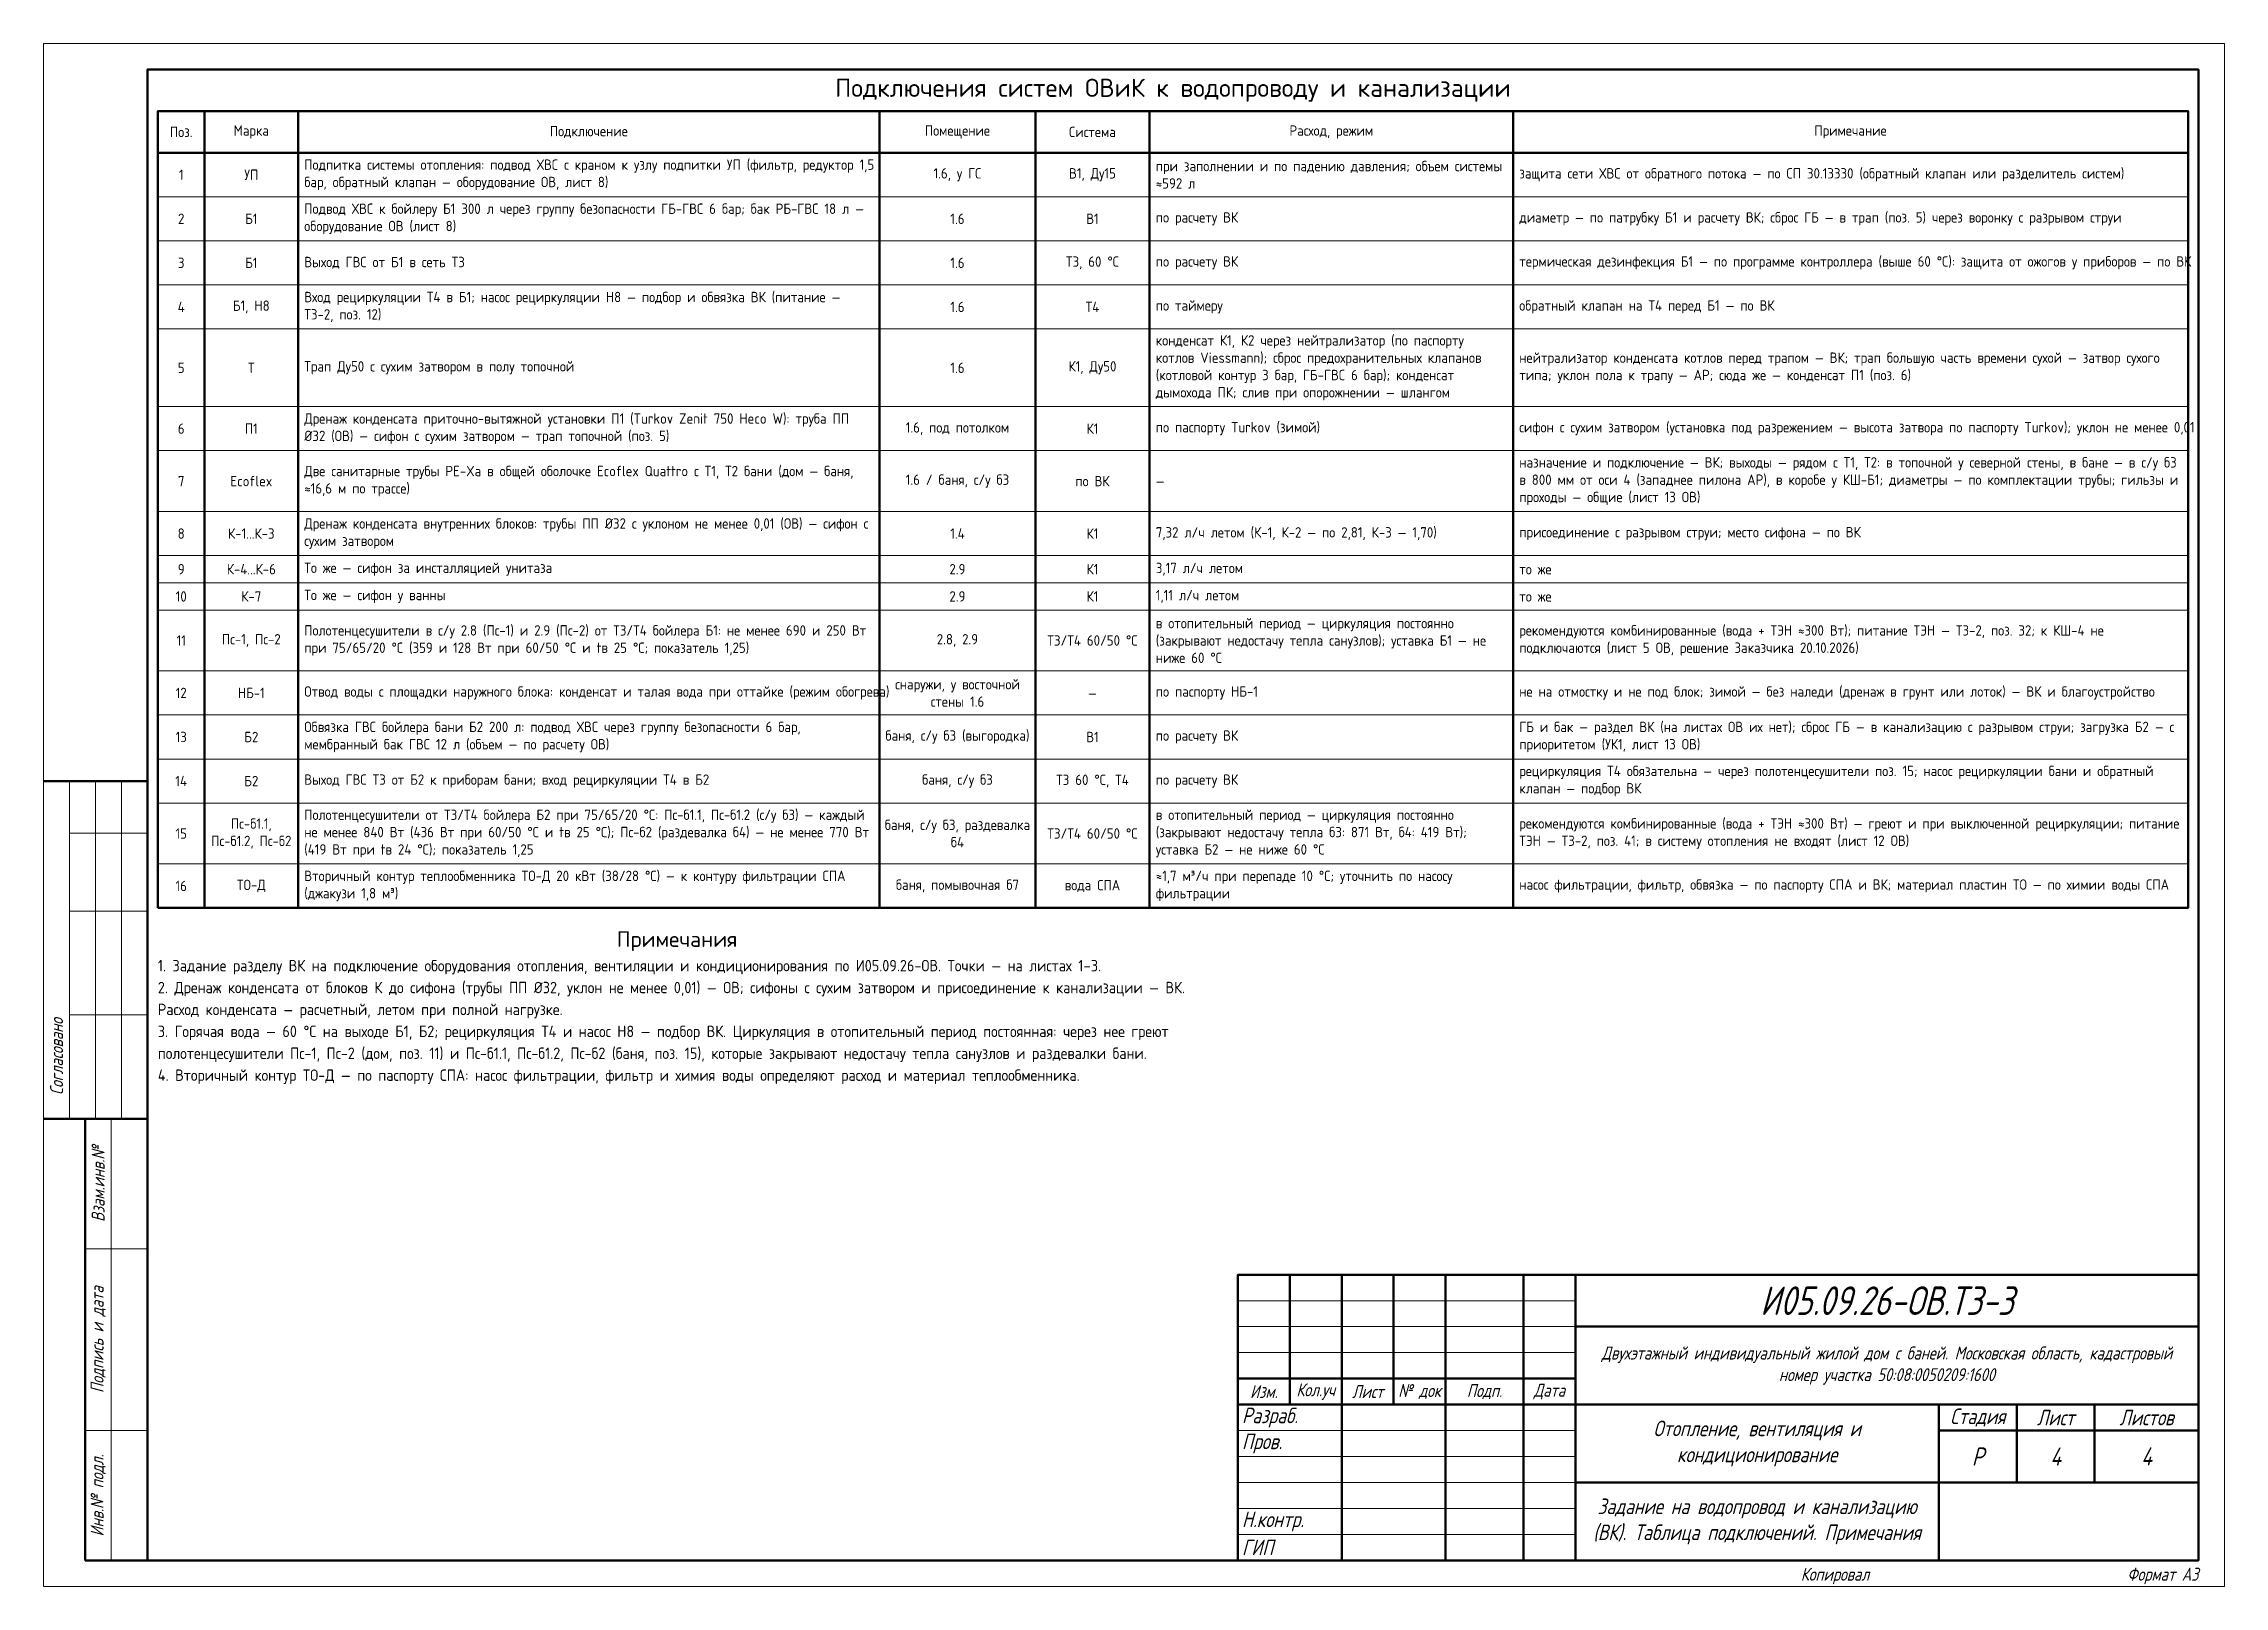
# Paper-space layout 'Лист 4' of a CAD drawing. Header units: millimetres. Extents: x 0 to 420, y 0 to 297.
import ezdxf
from ezdxf.enums import TextEntityAlignment as Align

# ---------------------------------------------------------------- set-up
doc = ezdxf.new("R2010")
doc.units = ezdxf.units.MM
for name, color, linetype, lineweight in [('Рамка', 7, 'Continuous', 50), ('Таблицы', 7, 'Continuous', 18), ('Текст', 7, 'Continuous', 18), ('Тонкие', 8, 'Continuous', 13)]:
    doc.layers.add(name, color=color, linetype=linetype, lineweight=lineweight)
doc.styles.add('GOST', font='isocpeur.ttf', dxfattribs={"width": 0.9})
doc.styles.add('GOST_I', font='isocpeur.ttf', dxfattribs={"width": 0.8})

psp = doc.layouts.new('Лист 4')

# ---------------------------------------------------------------- linework, layer by layer
at = {"layer": 'Рамка', "lineweight": 50}
for points in [[(20, 5), (415, 5), (415, 292), (20, 292)], [(230, 5), (415, 5), (415, 60), (230, 60)]]:
    psp.add_lwpolyline(points, close=True, dxfattribs=at)
at = {"layer": 'Таблицы', "lineweight": 50}
for p, q in [((31, 284), (31, 130.6)), ((49, 284), (49, 130.6)), ((161, 284), (161, 130.6)), ((191, 284), (191, 130.6)), ((213, 284), (213, 130.6)), ((283, 284), (283, 130.6)), ((22, 276), (413, 276)), ((0, 155), (20, 155)), ((0, 90), (20, 90)), ((8, 5), (8, 90)), ((240, 35), (240, 60)), ((250, 5), (250, 60)), ((260, 35), (260, 60)), ((270, 5), (270, 60)), ((285, 5), (285, 60)), ((295, 5), (295, 60)), ((295, 50), (415, 50)), ((230, 40), (295, 40)), ((230, 35), (415, 35)), ((365, 5), (365, 35)), ((380, 20), (380, 35)), ((395, 20), (395, 35)), ((365, 30), (415, 30)), ((295, 20), (415, 20)), ((8, 5), (20, 5))]:
    psp.add_line(p, q, dxfattribs=at)
at = {"layer": 'Таблицы', "lineweight": 18}
for p, q in [((22, 267.52), (413, 267.52)), ((22, 259.04), (413, 259.04)), ((22, 250.56), (413, 250.56)), ((22, 242.08), (413, 242.08)), ((22, 227.12), (413, 227.12)), ((22, 218.64), (413, 218.64)), ((22, 206.92), (413, 206.92)), ((22, 198.44), (413, 198.44)), ((22, 193.2), (413, 193.2)), ((22, 187.96), (413, 187.96)), ((22, 176.24), (413, 176.24)), ((22, 167.76), (413, 167.76)), ((22, 159.28), (413, 159.28)), ((22, 150.8), (413, 150.8)), ((22, 139.08), (413, 139.08)), ((22, 130.6), (413, 130.6)), ((230, 55), (295, 55)), ((230, 50), (295, 50)), ((230, 45), (295, 45)), ((230, 30), (295, 30)), ((230, 25), (295, 25)), ((230, 20), (295, 20)), ((230, 15), (295, 15)), ((230, 10), (295, 10))]:
    psp.add_line(p, q, dxfattribs=at)
at = {"layer": 'Таблицы'}
for p, q in [((5, 90), (5, 155)), ((10, 90), (10, 155)), ((15, 90), (15, 155)), ((5, 145), (20, 145)), ((5, 130), (20, 130)), ((5, 110), (20, 110)), ((13, 5), (13, 90)), ((8, 65), (20, 65)), ((8, 30), (20, 30))]:
    psp.add_line(p, q, dxfattribs=at)
at = {"layer": 'Таблицы', "lineweight": 50}
psp.add_lwpolyline([(22, 130.6), (413, 130.6), (413, 284), (22, 284)], close=True, dxfattribs=at)
at = {"layer": 'Тонкие'}
psp.add_lwpolyline([(0, 0), (420, 0), (420, 297), (0, 297)], close=True, dxfattribs=at)

# ---------------------------------------------------------------- texts
at = {"layer": 'Текст', "style": 'GOST'}
for s, height, p in [('Подключения систем ОВиК к водопроводу и канализации', 3.5, (217.5, 288.5)), ('Примечания', 3, (122, 124.6))]:
    psp.add_text(s, height=height, dxfattribs=at).set_placement(p, align=Align.MIDDLE_CENTER)
at = {"layer": 'Текст'}
for s, insert, char_height, width, attachment_point, style in [('Поз.', (26.5, 280), 2, 7, 5, 'GOST'), ('Марка', (40, 280), 2, 16, 5, 'GOST'), ('Подключение', (105, 280), 2, 110, 5, 'GOST'), ('Помещение', (176, 280), 2, 28, 5, 'GOST'), ('Система', (202, 280), 2, 20, 5, 'GOST'), ('Расход, режим', (248, 280), 2, 68, 5, 'GOST'), ('Примечание', (348, 280), 2, 128, 5, 'GOST'), ('Подпитка системы отопления: подвод ХВС с краном к узлу подпитки УП (фильтр, редуктор 1,5 бар, обратный клапан — оборудование ОВ, лист 8)', (50.2, 271.76), 2, 109.6, 4, 'GOST'), ('1.6, у ГС', (176, 271.76), 2, 28, 5, 'GOST'), ('В1, Ду15', (202, 271.76), 2, 20, 5, 'GOST'), ('при заполнении и по падению давления; объем системы ≈592 л', (214.2, 271.76), 2, 67.6, 4, 'GOST'), ('защита сети ХВС от обратного потока — по СП 30.13330 (обратный клапан или разделитель систем)', (284.2, 271.76), 2, 127.6, 4, 'GOST'), ('1', (26.5, 271.76), 2, 7, 5, 'GOST'), ('УП', (40, 271.76), 2, 16, 5, 'GOST'), ('Подвод ХВС к бойлеру Б1 300 л через группу безопасности ГБ-ГВС 6 бар; бак РБ-ГВС 18 л — оборудование ОВ (лист 8)', (50.2, 263.28), 2, 109.6, 4, 'GOST'), ('диаметр — по патрубку Б1 и расчету ВК; сброс ГБ — в трап (поз. 5) через воронку с разрывом струи', (284.2, 263.28), 2, 127.6, 4, 'GOST'), ('2', (26.5, 263.28), 2, 7, 5, 'GOST'), ('Б1', (40, 263.28), 2, 16, 5, 'GOST'), ('1.6', (176, 263.28), 2, 28, 5, 'GOST'), ('В1', (202, 263.28), 2, 20, 5, 'GOST'), ('по расчету ВК', (214.2, 263.28), 2, 67.6, 4, 'GOST'), ('термическая дезинфекция Б1 — по программе контроллера (выше 60 °С): защита от ожогов у приборов — по ВК', (284.2, 254.8), 2, 127.6, 4, 'GOST'), ('3', (26.5, 254.8), 2, 7, 5, 'GOST'), ('Б1', (40, 254.8), 2, 16, 5, 'GOST'), ('Выход ГВС от Б1 в сеть Т3', (50.2, 254.8), 2, 109.6, 4, 'GOST'), ('1.6', (176, 254.8), 2, 28, 5, 'GOST'), ('Т3, 60 °С', (202, 254.8), 2, 20, 5, 'GOST'), ('по расчету ВК', (214.2, 254.8), 2, 67.6, 4, 'GOST'), ('Вход рециркуляции Т4 в Б1; насос рециркуляции Н8 — подбор и обвязка ВК (питание — ТЗ-2, поз. 12)', (50.2, 246.32), 2, 109.6, 4, 'GOST'), ('4', (26.5, 246.32), 2, 7, 5, 'GOST'), ('Б1, Н8', (40, 246.32), 2, 16, 5, 'GOST'), ('1.6', (176, 246.32), 2, 28, 5, 'GOST'), ('Т4', (202, 246.32), 2, 20, 5, 'GOST'), ('по таймеру', (214.2, 246.32), 2, 67.6, 4, 'GOST'), ('обратный клапан на Т4 перед Б1 — по ВК', (284.2, 246.32), 2, 127.6, 4, 'GOST'), ('конденсат К1, К2 через нейтрализатор (по паспорту котлов Viessmann); сброс предохранительных клапанов (котловой контур 3 бар, ГБ-ГВС 6 бар); конденсат дымохода ПК; слив при опорожнении — шлангом', (214.2, 234.6), 2, 67.6, 4, 'GOST'), ('5', (26.5, 234.6), 2, 7, 5, 'GOST'), ('Т', (40, 234.6), 2, 16, 5, 'GOST'), ('Трап Ду50 с сухим затвором в полу топочной', (50.2, 234.6), 2, 109.6, 4, 'GOST'), ('1.6', (176, 234.6), 2, 28, 5, 'GOST'), ('К1, Ду50', (202, 234.6), 2, 20, 5, 'GOST'), ('нейтрализатор конденсата котлов перед трапом — ВК; трап большую часть времени сухой — затвор сухого типа; уклон пола к трапу — АР; сюда же — конденсат П1 (поз. 6)', (284.2, 234.6), 2, 127.6, 4, 'GOST'), ('6', (26.5, 222.88), 2, 7, 5, 'GOST'), ('П1', (40, 222.88), 2, 16, 5, 'GOST'), ('Дренаж конденсата приточно-вытяжной установки П1 (Turkov Zenit 750 Heco W): труба ПП Ø32 (ОВ) — сифон с сухим затвором — трап топочной (поз. 5)', (50.2, 222.88), 2, 109.6, 4, 'GOST'), ('1.6, под потолком', (176, 222.88), 2, 28, 5, 'GOST'), ('К1', (202, 222.88), 2, 20, 5, 'GOST'), ('по паспорту Turkov (зимой)', (214.2, 222.88), 2, 67.6, 4, 'GOST'), ('сифон с сухим затвором (установка под разрежением — высота затвора по паспорту Turkov); уклон не менее 0,01', (284.2, 222.88), 2, 127.6, 4, 'GOST'), ('Две санитарные трубы PE-Xa в общей оболочке Ecoflex Quattro с Т1, Т2 бани (дом — баня, ≈16,6 м по трассе)', (50.2, 212.78), 2, 109.6, 4, 'GOST'), ('назначение и подключение — ВК; выходы — рядом с Т1, Т2: в топочной у северной стены, в бане — в с/у б3 в 800 мм от оси 4 (западнее пилона АР), в коробе у КШ-Б1; диаметры — по комплектации трубы; гильзы и проходы — общие (лист 13 ОВ)', (284.2, 212.78), 2, 127.6, 4, 'GOST'), ('7', (26.5, 212.78), 2, 7, 5, 'GOST'), ('Ecoflex', (40, 212.78), 2, 16, 5, 'GOST'), ('1.6 / баня, с/у б3', (176, 212.78), 2, 28, 5, 'GOST'), ('по ВК', (202, 212.78), 2, 20, 5, 'GOST'), ('—', (214.2, 212.78), 2, 67.6, 4, 'GOST'), ('Дренаж конденсата внутренних блоков: трубы ПП Ø32 с уклоном не менее 0,01 (ОВ) — сифон с сухим затвором', (50.2, 202.68), 2, 109.6, 4, 'GOST'), ('8', (26.5, 202.68), 2, 7, 5, 'GOST'), ('К-1...К-3', (40, 202.68), 2, 16, 5, 'GOST'), ('1.4', (176, 202.68), 2, 28, 5, 'GOST'), ('К1', (202, 202.68), 2, 20, 5, 'GOST'), ('7,32 л/ч летом (К-1, К-2 — по 2,81, К-3 — 1,70)', (214.2, 202.68), 2, 67.6, 4, 'GOST'), ('присоединение с разрывом струи; место сифона — по ВК', (284.2, 202.68), 2, 127.6, 4, 'GOST'), ('9', (26.5, 195.82), 2, 7, 5, 'GOST'), ('К-4...К-6', (40, 195.82), 2, 16, 5, 'GOST'), ('То же — сифон за инсталляцией унитаза', (50.2, 195.82), 2, 109.6, 4, 'GOST'), ('2.9', (176, 195.82), 2, 28, 5, 'GOST'), ('К1', (202, 195.82), 2, 20, 5, 'GOST'), ('3,17 л/ч летом', (214.2, 195.82), 2, 67.6, 4, 'GOST'), ('то же', (284.2, 195.82), 2, 127.6, 4, 'GOST'), ('10', (26.5, 190.58), 2, 7, 5, 'GOST'), ('К-7', (40, 190.58), 2, 16, 5, 'GOST'), ('То же — сифон у ванны', (50.2, 190.58), 2, 109.6, 4, 'GOST'), ('2.9', (176, 190.58), 2, 28, 5, 'GOST'), ('К1', (202, 190.58), 2, 20, 5, 'GOST'), ('1,11 л/ч летом', (214.2, 190.58), 2, 67.6, 4, 'GOST'), ('то же', (284.2, 190.58), 2, 127.6, 4, 'GOST'), ('Полотенцесушители в с/у 2.8 (Пс-1) и 2.9 (Пс-2) от Т3/Т4 бойлера Б1: не менее 690 и 250 Вт при 75/65/20 °С (359 и 128 Вт при 60/50 °С и tв 25 °С; показатель 1,25)', (50.2, 182.1), 2, 109.6, 4, 'GOST'), ('в отопительный период — циркуляция постоянно (закрывают недостачу тепла санузлов); уставка Б1 — не ниже 60 °С', (214.2, 182.1), 2, 67.6, 4, 'GOST'), ('рекомендуются комбинированные (вода + ТЭН ≈300 Вт); питание ТЭН — ТЗ-2, поз. 32; к КШ-4 не подключаются (лист 5 ОВ, решение Заказчика 20.10.2026)', (284.2, 182.1), 2, 127.6, 4, 'GOST'), ('11', (26.5, 182.1), 2, 7, 5, 'GOST'), ('Пс-1, Пс-2', (40, 182.1), 2, 16, 5, 'GOST'), ('2.8, 2.9', (176, 182.1), 2, 28, 5, 'GOST'), ('Т3/Т4 60/50 °С', (202, 182.1), 2, 20, 5, 'GOST'), ('12', (26.5, 172), 2, 7, 5, 'GOST'), ('НБ-1', (40, 172), 2, 16, 5, 'GOST'), ('Отвод воды с площадки наружного блока: конденсат и талая вода при оттайке (режим обогрева)', (50.2, 172), 2, 109.6, 4, 'GOST'), ('снаружи, у восточной стены 1.6', (176, 172), 2, 28, 5, 'GOST'), ('по паспорту НБ-1', (214.2, 172), 2, 67.6, 4, 'GOST'), ('не на отмостку и не под блок; зимой — без наледи (дренаж в грунт или лоток) — ВК и благоустройство', (284.2, 172), 2, 127.6, 4, 'GOST'), ('—', (202, 172), 2, 20, 5, 'GOST'), ('13', (26.5, 163.52), 2, 7, 5, 'GOST'), ('Б2', (40, 163.52), 2, 16, 5, 'GOST'), ('Обвязка ГВС бойлера бани Б2 200 л: подвод ХВС через группу безопасности 6 бар, мембранный бак ГВС 12 л (объем — по расчету ОВ)', (50.2, 163.52), 2, 109.6, 4, 'GOST'), ('баня, с/у б3 (выгородка)', (176, 163.52), 2, 28, 5, 'GOST'), ('В1', (202, 163.52), 2, 20, 5, 'GOST'), ('по расчету ВК', (214.2, 163.52), 2, 67.6, 4, 'GOST'), ('ГБ и бак — раздел ВК (на листах ОВ их нет); сброс ГБ — в канализацию с разрывом струи; загрузка Б2 — с приоритетом (УК1, лист 13 ОВ)', (284.2, 163.52), 2, 127.6, 4, 'GOST'), ('14', (26.5, 155.04), 2, 7, 5, 'GOST'), ('Б2', (40, 155.04), 2, 16, 5, 'GOST'), ('Выход ГВС Т3 от Б2 к приборам бани; вход рециркуляции Т4 в Б2', (50.2, 155.04), 2, 109.6, 4, 'GOST'), ('баня, с/у б3', (176, 155.04), 2, 28, 5, 'GOST'), ('Т3 60 °С, Т4', (202, 155.04), 2, 20, 5, 'GOST'), ('по расчету ВК', (214.2, 155.04), 2, 67.6, 4, 'GOST'), ('рециркуляция Т4 обязательна — через полотенцесушители поз. 15; насос рециркуляции бани и обратный клапан — подбор ВК', (284.2, 155.04), 2, 127.6, 4, 'GOST'), ('Пс-б1.1, Пс-б1.2, Пс-б2', (40, 144.94), 2, 16, 5, 'GOST'), ('Полотенцесушители от Т3/Т4 бойлера Б2 при 75/65/20 °С: Пс-б1.1, Пс-б1.2 (с/у б3) — каждый не менее 840 Вт (436 Вт при 60/50 °С и tв 25 °С); Пс-б2 (раздевалка б4) — не менее 770 Вт (419 Вт при tв 24 °С); показатель 1,25', (50.2, 144.94), 2, 109.6, 4, 'GOST'), ('баня, с/у б3, раздевалка б4', (176, 144.94), 2, 28, 5, 'GOST'), ('в отопительный период — циркуляция постоянно (закрывают недостачу тепла б3: 871 Вт, б4: 419 Вт); уставка Б2 — не ниже 60 °С', (214.2, 144.94), 2, 67.6, 4, 'GOST'), ('рекомендуются комбинированные (вода + ТЭН ≈300 Вт) — греют и при выключенной рециркуляции; питание ТЭН — ТЗ-2, поз. 41; в систему отопления не входят (лист 12 ОВ)', (284.2, 144.94), 2, 127.6, 4, 'GOST'), ('15', (26.5, 144.94), 2, 7, 5, 'GOST'), ('Т3/Т4 60/50 °С', (202, 144.94), 2, 20, 5, 'GOST'), ('16', (26.5, 134.84), 2, 7, 5, 'GOST'), ('ТО-Д', (40, 134.84), 2, 16, 5, 'GOST'), ('Вторичный контур теплообменника ТО-Д 20 кВт (38/28 °С) — к контуру фильтрации СПА (джакузи 1,8 м³)', (50.2, 134.84), 2, 109.6, 4, 'GOST'), ('баня, помывочная б7', (176, 134.84), 2, 28, 5, 'GOST'), ('вода СПА', (202, 134.84), 2, 20, 5, 'GOST'), ('≈1,7 м³/ч при перепаде 10 °С; уточнить по насосу фильтрации', (214.2, 134.84), 2, 67.6, 4, 'GOST'), ('насос фильтрации, фильтр, обвязка — по паспорту СПА и ВК; материал пластин ТО — по химии воды СПА', (284.2, 134.84), 2, 127.6, 4, 'GOST'), ('{\\W0.8;\\Q15;Двухэтажный индивидуальный жилой дом с баней. Московская область, кадастровый номер участка 50:08:0050209:1600}', (355, 42.5), 2.5, 116, 5, 'GOST_I'), ('{\\W0.8;\\Q15;Отопление, вентиляция и кондиционирование}', (330, 27.5), 3, 66, 5, 'GOST_I'), ('{\\W0.8;\\Q15;Задание на водопровод и канализацию (ВК). Таблица подключений. Примечания}', (330, 12.5), 3, 66, 5, 'GOST_I')]:
    psp.add_mtext(s, dxfattribs=dict(at, insert=insert, char_height=char_height, width=width, attachment_point=attachment_point, style=style))
at = {"layer": 'Текст', "insert": (22, 120.6), "char_height": 2.2, "width": 200, "attachment_point": 1, "line_spacing_factor": 1.15, "style": 'GOST'}
psp.add_mtext('1. Задание разделу ВК на подключение оборудования отопления, вентиляции и кондиционирования по И05.09.26-ОВ. Точки — на листах 1–3.\\P2. Дренаж конденсата от блоков К до сифона (трубы ПП Ø32, уклон не менее 0,01) — ОВ; сифоны с сухим затвором и присоединение к канализации — ВК. Расход конденсата — расчетный, летом при полной нагрузке.\\P3. Горячая вода — 60 °С на выходе Б1, Б2; рециркуляция Т4 и насос Н8 — подбор ВК. Циркуляция в отопительный период постоянная: через нее греют полотенцесушители Пс-1, Пс-2 (дом, поз. 11) и Пс-б1.1, Пс-б1.2, Пс-б2 (баня, поз. 15), которые закрывают недостачу тепла санузлов и раздевалки бани.\\P4. Вторичный контур ТО-Д — по паспорту СПА: насос фильтрации, фильтр и химия воды определяют расход и материал теплообменника.', dxfattribs=at)
at = {"layer": 'Текст', "char_height": 2.5, "attachment_point": 5, "rotation": 90, "style": 'GOST_I'}
for s, insert in [('{\\W0.8;\\Q15;Согласовано}', (2.5, 102)), ('{\\W0.8;\\Q15;Взам.инв.№}', (10.5, 77.5)), ('{\\W0.8;\\Q15;Подпись и дата}', (10.5, 47.5)), ('{\\W0.8;\\Q15;Инв.№ подл.}', (10.5, 17.5))]:
    psp.add_mtext(s, dxfattribs=dict(at, insert=insert))
at = {"layer": 'Текст', "style": 'GOST_I'}
for s, insert, char_height, attachment_point in [('{\\W0.8;\\Q15;И05.09.26-ОВ.ТЗ-3}', (355, 55), 5.5, 5), ('{\\W0.8;\\Q15;Изм.}', (235, 37.5), 2.5, 5), ('{\\W0.8;\\Q15;Кол.уч}', (245, 37.5), 2.5, 5), ('{\\W0.8;\\Q15;Лист}', (255, 37.5), 2.5, 5), ('{\\W0.8;\\Q15;№ док}', (265, 37.5), 2.5, 5), ('{\\W0.8;\\Q15;Подп.}', (277.5, 37.5), 2.5, 5), ('{\\W0.8;\\Q15;Дата}', (290, 37.5), 2.5, 5), ('{\\W0.8;\\Q15;Разраб.}', (230.8, 32.5), 3, 4), ('{\\W0.8;\\Q15;Стадия}', (372.5, 32.5), 3, 5), ('{\\W0.8;\\Q15;Лист}', (387.5, 32.5), 3, 5), ('{\\W0.8;\\Q15;Листов}', (405, 32.5), 3, 5), ('{\\W0.8;\\Q15;Пров.}', (230.8, 27.5), 3, 4), ('{\\W0.8;\\Q15;}', (250.8, 32.5), 3, 4), ('{\\W0.8;\\Q15;}', (285.6, 32.5), 3, 4), ('{\\W0.8;\\Q15;}', (250.8, 27.5), 3, 4), ('{\\W0.8;\\Q15;}', (285.6, 27.5), 3, 4), ('{\\W0.8;\\Q15;Р}', (372.5, 25), 3.5, 5), ('{\\W0.8;\\Q15;4}', (387.5, 25), 3.5, 5), ('{\\W0.8;\\Q15;4}', (405, 25), 3.5, 5), ('{\\W0.8;\\Q15;Н.контр.}', (230.8, 12.5), 3, 4), ('{\\W0.8;\\Q15;ГИП}', (230.8, 7.5), 3, 4), ('{\\W0.8;\\Q15;}', (250.8, 12.5), 3, 4), ('{\\W0.8;\\Q15;}', (285.6, 12.5), 3, 4), ('{\\W0.8;\\Q15;}', (250.8, 7.5), 3, 4), ('{\\W0.8;\\Q15;}', (285.6, 7.5), 3, 4), ('{\\W0.8;\\Q15;Копировал}', (345, 2), 2.5, 5), ('{\\W0.8;\\Q15;Формат А3}', (415, 2), 2.5, 6)]:
    psp.add_mtext(s, dxfattribs=dict(at, insert=insert, char_height=char_height, attachment_point=attachment_point))

doc.saveas('drawing.dxf')
